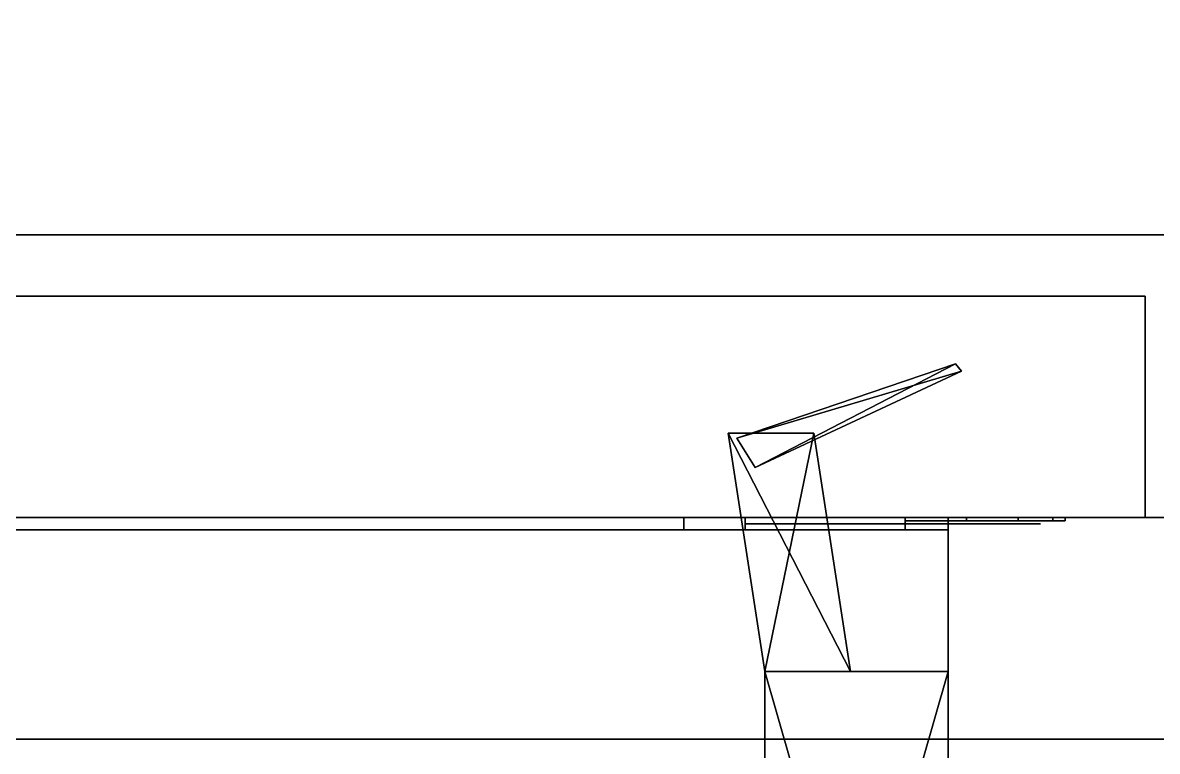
# Model space of a CAD drawing. Extents: x 0 to 4068, y -4475 to 0.
# Drawn here: x 2027.7 to 2120, y -3944 to -3884.8 of the extents above; entities that cross this region are included whole.
import ezdxf

# ---------------------------------------------------------------- set-up
doc = ezdxf.new("R2010")
doc.units = 0
for name, color, linetype in [('LAYER0', 7, 'CONTINUOUS'), ('LAYER102', 253, 'CONTINUOUS'), ('LAYER103', 28, 'CONTINUOUS'), ('LAYER104', 253, 'CONTINUOUS'), ('LAYER105', 253, 'CONTINUOUS'), ('LAYER106', 253, 'CONTINUOUS'), ('LAYER107', 253, 'CONTINUOUS'), ('LAYER109', 253, 'CONTINUOUS'), ('LAYER110', 7, 'CONTINUOUS'), ('LAYER111', 7, 'CONTINUOUS'), ('LAYER112', 7, 'CONTINUOUS'), ('LAYER115', 7, 'CONTINUOUS'), ('LAYER116', 45, 'CONTINUOUS'), ('LAYER118', 45, 'CONTINUOUS'), ('LAYER121', 45, 'CONTINUOUS'), ('LAYER122', 45, 'CONTINUOUS'), ('LAYER126', 45, 'CONTINUOUS'), ('LAYER127', 45, 'CONTINUOUS'), ('LAYER128', 253, 'CONTINUOUS'), ('LAYER130', 253, 'CONTINUOUS'), ('LAYER132', 253, 'CONTINUOUS'), ('LAYER133', 253, 'CONTINUOUS'), ('LAYER24', 2, 'CONTINUOUS'), ('LAYER31', 45, 'CONTINUOUS'), ('LAYER32', 45, 'CONTINUOUS'), ('LAYER33', 45, 'CONTINUOUS'), ('LAYER36', 45, 'CONTINUOUS'), ('LAYER43', 45, 'CONTINUOUS'), ('LAYER44', 45, 'CONTINUOUS'), ('LAYER45', 45, 'CONTINUOUS'), ('LAYER46', 45, 'CONTINUOUS'), ('LAYER5', 7, 'CONTINUOUS')]:
    doc.layers.add(name, color=color, linetype=linetype)

msp = doc.modelspace()

# ---------------------------------------------------------------- linework, layer by layer
at = {"layer": 'LAYER0', "invisible_edges": 1}
for points in [[(4068, 0), (0, -4475), (0, 0), (4068, 0)], [(0, -4475), (4068, 0), (4068, -4475), (0, -4475)]]:
    msp.add_3dface(points, dxfattribs=at)
at = {"layer": 'LAYER102'}
for points in [[(2085.818, -3918.544, 1802.348), (2103.591, -3912.5, 1802.348), (2087.308, -3920.925, 1802.348), (2085.818, -3918.544, 1802.348)], [(2103.591, -3912.5, 1813.652), (2085.818, -3918.544, 1813.652), (2104.082, -3913.077, 1813.652), (2103.591, -3912.5, 1813.652)], [(2085.818, -3918.544, 1802.348), (2103.591, -3912.5, 1813.652), (2103.591, -3912.5, 1802.348), (2085.818, -3918.544, 1802.348)], [(2085.818, -3918.544, 1813.652), (2103.591, -3912.5, 1813.652), (2085.818, -3918.544, 1802.348), (2085.818, -3918.544, 1813.652)], [(2085.818, -3918.544, 2256.348), (2103.591, -3912.5, 2256.348), (2087.308, -3920.925, 2256.348), (2085.818, -3918.544, 2256.348)], [(2103.591, -3912.5, 2267.652), (2085.818, -3918.544, 2267.652), (2104.082, -3913.077, 2267.652), (2103.591, -3912.5, 2267.652)], [(2085.818, -3918.544, 2256.348), (2103.591, -3912.5, 2267.652), (2103.591, -3912.5, 2256.348), (2085.818, -3918.544, 2256.348)], [(2085.818, -3918.544, 2267.652), (2103.591, -3912.5, 2267.652), (2085.818, -3918.544, 2256.348), (2085.818, -3918.544, 2267.652)], [(2085.818, -3918.544, 252.348), (2103.591, -3912.5, 252.348), (2087.308, -3920.925, 252.348), (2085.818, -3918.544, 252.348)], [(2103.591, -3912.5, 263.652), (2085.818, -3918.544, 263.652), (2104.082, -3913.077, 263.652), (2103.591, -3912.5, 263.652)], [(2085.818, -3918.544, 252.348), (2103.591, -3912.5, 263.652), (2103.591, -3912.5, 252.348), (2085.818, -3918.544, 252.348)], [(2085.818, -3918.544, 263.652), (2103.591, -3912.5, 263.652), (2085.818, -3918.544, 252.348), (2085.818, -3918.544, 263.652)], [(2085.818, -3918.544, 771.348), (2103.591, -3912.5, 771.348), (2087.308, -3920.925, 771.348), (2085.818, -3918.544, 771.348)], [(2103.591, -3912.5, 782.652), (2085.818, -3918.544, 782.652), (2104.082, -3913.077, 782.652), (2103.591, -3912.5, 782.652)], [(2085.818, -3918.544, 771.348), (2103.591, -3912.5, 782.652), (2103.591, -3912.5, 771.348), (2085.818, -3918.544, 771.348)], [(2085.818, -3918.544, 782.652), (2103.591, -3912.5, 782.652), (2085.818, -3918.544, 771.348), (2085.818, -3918.544, 782.652)], [(2087.308, -3920.925, 1802.348), (2103.591, -3912.5, 1802.348), (2104.082, -3913.077, 1802.348), (2087.308, -3920.925, 1802.348)], [(2087.308, -3920.925, 2256.348), (2103.591, -3912.5, 2256.348), (2104.082, -3913.077, 2256.348), (2087.308, -3920.925, 2256.348)], [(2087.308, -3920.925, 252.348), (2103.591, -3912.5, 252.348), (2104.082, -3913.077, 252.348), (2087.308, -3920.925, 252.348)], [(2087.308, -3920.925, 771.348), (2103.591, -3912.5, 771.348), (2104.082, -3913.077, 771.348), (2087.308, -3920.925, 771.348)], [(2104.082, -3913.077, 1813.652), (2085.818, -3918.544, 1813.652), (2087.308, -3920.925, 1813.652), (2104.082, -3913.077, 1813.652)], [(2104.082, -3913.077, 2267.652), (2085.818, -3918.544, 2267.652), (2087.308, -3920.925, 2267.652), (2104.082, -3913.077, 2267.652)], [(2104.082, -3913.077, 263.652), (2085.818, -3918.544, 263.652), (2087.308, -3920.925, 263.652), (2104.082, -3913.077, 263.652)], [(2104.082, -3913.077, 782.652), (2085.818, -3918.544, 782.652), (2087.308, -3920.925, 782.652), (2104.082, -3913.077, 782.652)], [(2095.042, -3937.5, 1801.217), (2085.094, -3918.135, 1801.217), (2092.058, -3918.135, 1801.217), (2095.042, -3937.5, 1801.217)], [(2088.079, -3937.5, 1801.217), (2085.094, -3918.135, 1801.217), (2095.042, -3937.5, 1801.217), (2088.079, -3937.5, 1801.217)], [(2085.094, -3918.135, 1814.783), (2088.079, -3937.5, 1814.783), (2092.058, -3918.135, 1814.783), (2085.094, -3918.135, 1814.783)], [(2088.079, -3937.5, 1801.217), (2085.094, -3918.135, 1814.783), (2085.094, -3918.135, 1801.217), (2088.079, -3937.5, 1801.217)], [(2088.079, -3937.5, 1814.783), (2085.094, -3918.135, 1814.783), (2088.079, -3937.5, 1801.217), (2088.079, -3937.5, 1814.783)], [(2095.042, -3937.5, 2255.217), (2085.094, -3918.135, 2255.217), (2092.058, -3918.135, 2255.217), (2095.042, -3937.5, 2255.217)], [(2088.079, -3937.5, 2255.217), (2085.094, -3918.135, 2255.217), (2095.042, -3937.5, 2255.217), (2088.079, -3937.5, 2255.217)], [(2085.094, -3918.135, 2268.783), (2088.079, -3937.5, 2268.783), (2092.058, -3918.135, 2268.783), (2085.094, -3918.135, 2268.783)], [(2088.079, -3937.5, 2255.217), (2085.094, -3918.135, 2268.783), (2085.094, -3918.135, 2255.217), (2088.079, -3937.5, 2255.217)], [(2088.079, -3937.5, 2268.783), (2085.094, -3918.135, 2268.783), (2088.079, -3937.5, 2255.217), (2088.079, -3937.5, 2268.783)], [(2095.042, -3937.5, 251.217), (2085.094, -3918.135, 251.217), (2092.058, -3918.135, 251.217), (2095.042, -3937.5, 251.217)], [(2088.079, -3937.5, 251.217), (2085.094, -3918.135, 251.217), (2095.042, -3937.5, 251.217), (2088.079, -3937.5, 251.217)], [(2085.094, -3918.135, 264.783), (2088.079, -3937.5, 264.783), (2092.058, -3918.135, 264.783), (2085.094, -3918.135, 264.783)], [(2088.079, -3937.5, 251.217), (2085.094, -3918.135, 264.783), (2085.094, -3918.135, 251.217), (2088.079, -3937.5, 251.217)], [(2088.079, -3937.5, 264.783), (2085.094, -3918.135, 264.783), (2088.079, -3937.5, 251.217), (2088.079, -3937.5, 264.783)], [(2095.042, -3937.5, 770.217), (2085.094, -3918.135, 770.217), (2092.058, -3918.135, 770.217), (2095.042, -3937.5, 770.217)], [(2088.079, -3937.5, 770.217), (2085.094, -3918.135, 770.217), (2095.042, -3937.5, 770.217), (2088.079, -3937.5, 770.217)], [(2085.094, -3918.135, 783.783), (2088.079, -3937.5, 783.783), (2092.058, -3918.135, 783.783), (2085.094, -3918.135, 783.783)], [(2088.079, -3937.5, 770.217), (2085.094, -3918.135, 783.783), (2085.094, -3918.135, 770.217), (2088.079, -3937.5, 770.217)], [(2088.079, -3937.5, 783.783), (2085.094, -3918.135, 783.783), (2088.079, -3937.5, 770.217), (2088.079, -3937.5, 783.783)], [(2092.058, -3918.135, 1814.783), (2088.079, -3937.5, 1814.783), (2095.042, -3937.5, 1814.783), (2092.058, -3918.135, 1814.783)], [(2092.058, -3918.135, 2268.783), (2088.079, -3937.5, 2268.783), (2095.042, -3937.5, 2268.783), (2092.058, -3918.135, 2268.783)], [(2092.058, -3918.135, 264.783), (2088.079, -3937.5, 264.783), (2095.042, -3937.5, 264.783), (2092.058, -3918.135, 264.783)], [(2092.058, -3918.135, 783.783), (2088.079, -3937.5, 783.783), (2095.042, -3937.5, 783.783), (2092.058, -3918.135, 783.783)], [(2103, -3989.5, 1801.217), (2088.079, -3937.5, 1801.217), (2103, -3937.5, 1801.217), (2103, -3989.5, 1801.217)], [(2088.079, -3989.5, 1801.217), (2088.079, -3937.5, 1801.217), (2103, -3989.5, 1801.217), (2088.079, -3989.5, 1801.217)], [(2103, -3937.5, 1814.783), (2088.079, -3989.5, 1814.783), (2103, -3989.5, 1814.783), (2103, -3937.5, 1814.783)], [(2088.079, -3937.5, 1814.783), (2088.079, -3989.5, 1814.783), (2103, -3937.5, 1814.783), (2088.079, -3937.5, 1814.783)], [(2088.079, -3989.5, 1801.217), (2088.079, -3937.5, 1814.783), (2088.079, -3937.5, 1801.217), (2088.079, -3989.5, 1801.217)], [(2088.079, -3989.5, 1814.783), (2088.079, -3937.5, 1814.783), (2088.079, -3989.5, 1801.217), (2088.079, -3989.5, 1814.783)], [(2103, -3989.5, 2255.217), (2088.079, -3937.5, 2255.217), (2103, -3937.5, 2255.217), (2103, -3989.5, 2255.217)], [(2088.079, -3989.5, 2255.217), (2088.079, -3937.5, 2255.217), (2103, -3989.5, 2255.217), (2088.079, -3989.5, 2255.217)], [(2103, -3937.5, 2268.783), (2088.079, -3989.5, 2268.783), (2103, -3989.5, 2268.783), (2103, -3937.5, 2268.783)], [(2088.079, -3937.5, 2268.783), (2088.079, -3989.5, 2268.783), (2103, -3937.5, 2268.783), (2088.079, -3937.5, 2268.783)], [(2088.079, -3989.5, 2255.217), (2088.079, -3937.5, 2268.783), (2088.079, -3937.5, 2255.217), (2088.079, -3989.5, 2255.217)], [(2088.079, -3989.5, 2268.783), (2088.079, -3937.5, 2268.783), (2088.079, -3989.5, 2255.217), (2088.079, -3989.5, 2268.783)], [(2103, -3989.5, 251.217), (2088.079, -3937.5, 251.217), (2103, -3937.5, 251.217), (2103, -3989.5, 251.217)], [(2088.079, -3989.5, 251.217), (2088.079, -3937.5, 251.217), (2103, -3989.5, 251.217), (2088.079, -3989.5, 251.217)], [(2103, -3937.5, 264.783), (2088.079, -3989.5, 264.783), (2103, -3989.5, 264.783), (2103, -3937.5, 264.783)], [(2088.079, -3937.5, 264.783), (2088.079, -3989.5, 264.783), (2103, -3937.5, 264.783), (2088.079, -3937.5, 264.783)], [(2088.079, -3989.5, 251.217), (2088.079, -3937.5, 264.783), (2088.079, -3937.5, 251.217), (2088.079, -3989.5, 251.217)], [(2088.079, -3989.5, 264.783), (2088.079, -3937.5, 264.783), (2088.079, -3989.5, 251.217), (2088.079, -3989.5, 264.783)], [(2103, -3989.5, 770.217), (2088.079, -3937.5, 770.217), (2103, -3937.5, 770.217), (2103, -3989.5, 770.217)], [(2088.079, -3989.5, 770.217), (2088.079, -3937.5, 770.217), (2103, -3989.5, 770.217), (2088.079, -3989.5, 770.217)], [(2103, -3937.5, 783.783), (2088.079, -3989.5, 783.783), (2103, -3989.5, 783.783), (2103, -3937.5, 783.783)], [(2088.079, -3937.5, 783.783), (2088.079, -3989.5, 783.783), (2103, -3937.5, 783.783), (2088.079, -3937.5, 783.783)], [(2088.079, -3989.5, 770.217), (2088.079, -3937.5, 783.783), (2088.079, -3937.5, 770.217), (2088.079, -3989.5, 770.217)], [(2088.079, -3989.5, 783.783), (2088.079, -3937.5, 783.783), (2088.079, -3989.5, 770.217), (2088.079, -3989.5, 783.783)]]:
    msp.add_3dface(points, dxfattribs=at)
at = {"layer": 'LAYER103'}
for points, invisible_edges in [([(2099.5, -3925.5, 1817), (2099.5, -3925.5, 1799), (2086.5, -3925.5, 1799), (2086.5, -3925.5, 1817)], 1), ([(2099.5, -3925.5, 2271), (2099.5, -3925.5, 2253), (2086.5, -3925.5, 2253), (2086.5, -3925.5, 2271)], 1), ([(2099.5, -3925.5, 267), (2099.5, -3925.5, 249), (2086.5, -3925.5, 249), (2086.5, -3925.5, 267)], 1), ([(2099.5, -3925.5, 786), (2099.5, -3925.5, 768), (2086.5, -3925.5, 768), (2086.5, -3925.5, 786)], 1), ([(2103.709, -3925.5, 1813.317), (2103.5, -3925.5, 1802.5), (2099.5, -3925.5, 1799), (2099.5, -3925.5, 1817)], 5), ([(2103.709, -3925.5, 2267.317), (2103.5, -3925.5, 2256.5), (2099.5, -3925.5, 2253), (2099.5, -3925.5, 2271)], 5), ([(2103.709, -3925.5, 263.317), (2103.5, -3925.5, 252.5), (2099.5, -3925.5, 249), (2099.5, -3925.5, 267)], 5), ([(2103.709, -3925.5, 782.317), (2103.5, -3925.5, 771.5), (2099.5, -3925.5, 768), (2099.5, -3925.5, 786)], 5), ([(2110.5, -3925.5, 1813.5), (2110.5, -3925.5, 1802.5), (2103.5, -3925.5, 1802.5), (2103.709, -3925.5, 1813.317)], 4), ([(2110.5, -3925.5, 2267.5), (2110.5, -3925.5, 2256.5), (2103.5, -3925.5, 2256.5), (2103.709, -3925.5, 2267.317)], 4), ([(2110.5, -3925.5, 263.5), (2110.5, -3925.5, 252.5), (2103.5, -3925.5, 252.5), (2103.709, -3925.5, 263.317)], 4), ([(2110.5, -3925.5, 782.5), (2110.5, -3925.5, 771.5), (2103.5, -3925.5, 771.5), (2103.709, -3925.5, 782.317)], 4)]:
    msp.add_3dface(points, dxfattribs=dict(at, invisible_edges=invisible_edges))
at = {"layer": 'LAYER104', "invisible_edges": 1}
for points in [[(1651.5, -3925, 1708), (2119, -3925, 2362), (1651.5, -3925, 2362), (1651.5, -3925, 1708)], [(2119, -3925, 2362), (1651.5, -3925, 1708), (2119, -3925, 1708), (2119, -3925, 2362)], [(1651.5, -3925, 158), (2119, -3925, 877), (1651.5, -3925, 877), (1651.5, -3925, 158)], [(2119, -3925, 877), (1651.5, -3925, 158), (2119, -3925, 158), (2119, -3925, 877)]]:
    msp.add_3dface(points, dxfattribs=at)
at = {"layer": 'LAYER105', "invisible_edges": 1}
for points in [[(1651.5, -3925, 1708), (2119, -3907, 1708), (2119, -3925, 1708), (1651.5, -3925, 1708)], [(2119, -3907, 1708), (1651.5, -3925, 1708), (1651.5, -3907, 1708), (2119, -3907, 1708)], [(1651.5, -3925, 158), (2119, -3907, 158), (2119, -3925, 158), (1651.5, -3925, 158)], [(2119, -3907, 158), (1651.5, -3925, 158), (1651.5, -3907, 158), (2119, -3907, 158)]]:
    msp.add_3dface(points, dxfattribs=at)
at = {"layer": 'LAYER106', "invisible_edges": 1}
for points in [[(2119, -3907, 1708), (2119, -3925, 2362), (2119, -3925, 1708), (2119, -3907, 1708)], [(2119, -3925, 2362), (2119, -3907, 1708), (2119, -3907, 2362), (2119, -3925, 2362)], [(2119, -3907, 158), (2119, -3925, 877), (2119, -3925, 158), (2119, -3907, 158)], [(2119, -3925, 877), (2119, -3907, 158), (2119, -3907, 877), (2119, -3925, 877)]]:
    msp.add_3dface(points, dxfattribs=at)
at = {"layer": 'LAYER107', "invisible_edges": 1}
for points in [[(1651.5, -3907, 2362), (2119, -3925, 2362), (2119, -3907, 2362), (1651.5, -3907, 2362)], [(2119, -3925, 2362), (1651.5, -3907, 2362), (1651.5, -3925, 2362), (2119, -3925, 2362)], [(1651.5, -3907, 877), (2119, -3925, 877), (2119, -3907, 877), (1651.5, -3907, 877)], [(2119, -3925, 877), (1651.5, -3907, 877), (1651.5, -3925, 877), (2119, -3925, 877)]]:
    msp.add_3dface(points, dxfattribs=at)
at = {"layer": 'LAYER109', "invisible_edges": 1}
for points in [[(2119, -3907, 1708), (1651.5, -3907, 2362), (2119, -3907, 2362), (2119, -3907, 1708)], [(1651.5, -3907, 2362), (2119, -3907, 1708), (1651.5, -3907, 1708), (1651.5, -3907, 2362)], [(2119, -3907, 158), (1651.5, -3907, 877), (2119, -3907, 877), (2119, -3907, 158)], [(1651.5, -3907, 877), (2119, -3907, 158), (1651.5, -3907, 158), (1651.5, -3907, 877)]]:
    msp.add_3dface(points, dxfattribs=at)
at = {"layer": 'LAYER110', "invisible_edges": 1}
for points in [[(1197, -4006, 861.5), (2103, -3926, 861.5), (2103, -4006, 861.5), (1197, -4006, 861.5)], [(2103, -3926, 861.5), (1197, -4006, 861.5), (1197, -3926, 861.5), (2103, -3926, 861.5)]]:
    msp.add_3dface(points, dxfattribs=at)
at = {"layer": 'LAYER111', "invisible_edges": 1}
for points in [[(2103, -4006, 879.5), (2103, -3926, 861.5), (2103, -3926, 879.5), (2103, -4006, 879.5)], [(2103, -3926, 861.5), (2103, -4006, 879.5), (2103, -4006, 861.5), (2103, -3926, 861.5)]]:
    msp.add_3dface(points, dxfattribs=at)
at = {"layer": 'LAYER112', "invisible_edges": 1}
for points in [[(1197, -3926, 879.5), (2103, -3926, 861.5), (1197, -3926, 861.5), (1197, -3926, 879.5)], [(2103, -3926, 861.5), (1197, -3926, 879.5), (2103, -3926, 879.5), (2103, -3926, 861.5)]]:
    msp.add_3dface(points, dxfattribs=at)
at = {"layer": 'LAYER115', "invisible_edges": 1}
for points in [[(1197, -3926, 879.5), (2103, -4006, 879.5), (2103, -3926, 879.5), (1197, -3926, 879.5)], [(2103, -4006, 879.5), (1197, -3926, 879.5), (1197, -4006, 879.5), (2103, -4006, 879.5)]]:
    msp.add_3dface(points, dxfattribs=at)
at = {"layer": 'LAYER116', "invisible_edges": 1}
for points in [[(1176, -4325, 880), (3495, -3902, 880), (3495, -4325, 880), (1176, -4325, 880)], [(3495, -3902, 880), (1176, -4325, 880), (1176, -3902, 880), (3495, -3902, 880)]]:
    msp.add_3dface(points, dxfattribs=at)
at = {"layer": 'LAYER118', "invisible_edges": 1}
for points in [[(1176, -3902, 898), (3495, -3902, 880), (1176, -3902, 880), (1176, -3902, 898)], [(3495, -3902, 880), (1176, -3902, 898), (3495, -3902, 898), (3495, -3902, 880)]]:
    msp.add_3dface(points, dxfattribs=at)
at = {"layer": 'LAYER121', "invisible_edges": 1}
for points in [[(1176, -3902, 898), (3495, -4325, 898), (3495, -3902, 898), (1176, -3902, 898)], [(3495, -4325, 898), (1176, -3902, 898), (1176, -4325, 898), (3495, -4325, 898)]]:
    msp.add_3dface(points, dxfattribs=at)
at = {"layer": 'LAYER122', "invisible_edges": 1}
for points in [[(1176, -3902, 1705), (3495, -4325, 1705), (3495, -3902, 1705), (1176, -3902, 1705)], [(3495, -4325, 1705), (1176, -3902, 1705), (1176, -4325, 1705), (3495, -4325, 1705)]]:
    msp.add_3dface(points, dxfattribs=at)
at = {"layer": 'LAYER126', "invisible_edges": 1}
for points in [[(3495, -3902, 1687), (1176, -3902, 1705), (3495, -3902, 1705), (3495, -3902, 1687)], [(1176, -3902, 1705), (3495, -3902, 1687), (1176, -3902, 1687), (1176, -3902, 1705)]]:
    msp.add_3dface(points, dxfattribs=at)
at = {"layer": 'LAYER127', "invisible_edges": 1}
for points in [[(1176, -4325, 1687), (3495, -3902, 1687), (3495, -4325, 1687), (1176, -4325, 1687)], [(3495, -3902, 1687), (1176, -4325, 1687), (1176, -3902, 1687), (3495, -3902, 1687)]]:
    msp.add_3dface(points, dxfattribs=at)
at = {"layer": 'LAYER128', "invisible_edges": 1}
for points in [[(1179, -3943, 2425), (3536, -3943, 2365), (3536, -3943, 2425), (1179, -3943, 2425)], [(3536, -3943, 2365), (1179, -3943, 2425), (1179, -3943, 2365), (3536, -3943, 2365)]]:
    msp.add_3dface(points, dxfattribs=at)
at = {"layer": 'LAYER130', "invisible_edges": 1}
for points in [[(1179, -3925, 2365), (3536, -3943, 2365), (1179, -3943, 2365), (1179, -3925, 2365)], [(3536, -3943, 2365), (1179, -3925, 2365), (3536, -3925, 2365), (3536, -3943, 2365)]]:
    msp.add_3dface(points, dxfattribs=at)
at = {"layer": 'LAYER132', "invisible_edges": 1}
for points in [[(3536, -3925, 2425), (1179, -3943, 2425), (3536, -3943, 2425), (3536, -3925, 2425)], [(1179, -3943, 2425), (3536, -3925, 2425), (1179, -3925, 2425), (1179, -3943, 2425)]]:
    msp.add_3dface(points, dxfattribs=at)
at = {"layer": 'LAYER133', "invisible_edges": 1}
for points in [[(1179, -3925, 2365), (3536, -3925, 2425), (3536, -3925, 2365), (1179, -3925, 2365)], [(3536, -3925, 2425), (1179, -3925, 2365), (1179, -3925, 2425), (3536, -3925, 2425)]]:
    msp.add_3dface(points, dxfattribs=at)
at = {"layer": 'LAYER24'}
for points in [[(2081.5, -3926, 1829), (2081.5, -3925, 1829), (2081.5, -3926, 1829)], [(2099.5, -3926, 1787), (2099.5, -3925, 1787), (2081.5, -3925, 1787), (2081.5, -3926, 1787)], [(2081.5, -3925, 1787), (2081.5, -3925, 1829), (2081.5, -3926, 1829), (2081.5, -3926, 1787)], [(2099.5, -3926, 1829), (2099.5, -3925, 1829), (2081.5, -3925, 1829), (2081.5, -3926, 1829)], [(2081.5, -3925, 1787), (2099.5, -3925, 1787), (2099.5, -3925, 1829), (2081.5, -3925, 1829)], [(2081.5, -3926, 2283), (2081.5, -3925, 2283), (2081.5, -3926, 2283)], [(2099.5, -3926, 2241), (2099.5, -3925, 2241), (2081.5, -3925, 2241), (2081.5, -3926, 2241)], [(2081.5, -3925, 2241), (2081.5, -3925, 2283), (2081.5, -3926, 2283), (2081.5, -3926, 2241)], [(2099.5, -3926, 2283), (2099.5, -3925, 2283), (2081.5, -3925, 2283), (2081.5, -3926, 2283)], [(2081.5, -3925, 2241), (2099.5, -3925, 2241), (2099.5, -3925, 2283), (2081.5, -3925, 2283)], [(2081.5, -3926, 279), (2081.5, -3925, 279), (2081.5, -3926, 279)], [(2099.5, -3926, 237), (2099.5, -3925, 237), (2081.5, -3925, 237), (2081.5, -3926, 237)], [(2081.5, -3925, 237), (2081.5, -3925, 279), (2081.5, -3926, 279), (2081.5, -3926, 237)], [(2099.5, -3926, 279), (2099.5, -3925, 279), (2081.5, -3925, 279), (2081.5, -3926, 279)], [(2081.5, -3925, 237), (2099.5, -3925, 237), (2099.5, -3925, 279), (2081.5, -3925, 279)], [(2081.5, -3926, 798), (2081.5, -3925, 798), (2081.5, -3926, 798)], [(2099.5, -3926, 756), (2099.5, -3925, 756), (2081.5, -3925, 756), (2081.5, -3926, 756)], [(2081.5, -3925, 756), (2081.5, -3925, 798), (2081.5, -3926, 798), (2081.5, -3926, 756)], [(2099.5, -3926, 798), (2099.5, -3925, 798), (2081.5, -3925, 798), (2081.5, -3926, 798)], [(2081.5, -3925, 756), (2099.5, -3925, 756), (2099.5, -3925, 798), (2081.5, -3925, 798)], [(2086.5, -3925, 1799), (2086.5, -3925, 1817), (2086.5, -3925, 1799)], [(2086.5, -3926, 1799), (2086.5, -3925, 1799), (2086.5, -3925, 1817), (2086.5, -3926, 1817)], [(2086.5, -3926, 1799), (2086.5, -3925, 1799), (2099.5, -3925, 1799), (2099.5, -3926, 1799)], [(2086.5, -3926, 1817), (2086.5, -3925, 1817), (2099.5, -3925, 1817), (2099.5, -3926, 1817)], [(2086.5, -3925, 2253), (2086.5, -3925, 2271), (2086.5, -3925, 2253)], [(2086.5, -3926, 2253), (2086.5, -3925, 2253), (2086.5, -3925, 2271), (2086.5, -3926, 2271)], [(2086.5, -3926, 2253), (2086.5, -3925, 2253), (2099.5, -3925, 2253), (2099.5, -3926, 2253)], [(2086.5, -3926, 2271), (2086.5, -3925, 2271), (2099.5, -3925, 2271), (2099.5, -3926, 2271)], [(2086.5, -3925, 249), (2086.5, -3925, 267), (2086.5, -3925, 249)], [(2086.5, -3926, 249), (2086.5, -3925, 249), (2086.5, -3925, 267), (2086.5, -3926, 267)], [(2086.5, -3926, 249), (2086.5, -3925, 249), (2099.5, -3925, 249), (2099.5, -3926, 249)], [(2086.5, -3926, 267), (2086.5, -3925, 267), (2099.5, -3925, 267), (2099.5, -3926, 267)], [(2086.5, -3925, 768), (2086.5, -3925, 786), (2086.5, -3925, 768)], [(2086.5, -3926, 768), (2086.5, -3925, 768), (2086.5, -3925, 786), (2086.5, -3926, 786)], [(2086.5, -3926, 768), (2086.5, -3925, 768), (2099.5, -3925, 768), (2099.5, -3926, 768)], [(2086.5, -3926, 786), (2086.5, -3925, 786), (2099.5, -3925, 786), (2099.5, -3926, 786)], [(2099.5, -3925, 1799), (2099.5, -3925, 1787), (2099.5, -3925, 1799)], [(2099.5, -3925, 1817), (2099.5, -3925, 1829), (2099.5, -3925, 1817)], [(2099.5, -3926, 1799), (2099.5, -3925, 1799), (2099.5, -3925, 1787), (2099.5, -3926, 1787)], [(2099.5, -3926, 1817), (2099.5, -3925, 1817), (2099.5, -3925, 1829), (2099.5, -3926, 1829)], [(2099.5, -3925, 2253), (2099.5, -3925, 2241), (2099.5, -3925, 2253)], [(2099.5, -3925, 2271), (2099.5, -3925, 2283), (2099.5, -3925, 2271)], [(2099.5, -3926, 2253), (2099.5, -3925, 2253), (2099.5, -3925, 2241), (2099.5, -3926, 2241)], [(2099.5, -3926, 2271), (2099.5, -3925, 2271), (2099.5, -3925, 2283), (2099.5, -3926, 2283)], [(2099.5, -3925, 249), (2099.5, -3925, 237), (2099.5, -3925, 249)], [(2099.5, -3925, 267), (2099.5, -3925, 279), (2099.5, -3925, 267)], [(2099.5, -3926, 249), (2099.5, -3925, 249), (2099.5, -3925, 237), (2099.5, -3926, 237)], [(2099.5, -3926, 267), (2099.5, -3925, 267), (2099.5, -3925, 279), (2099.5, -3926, 279)], [(2099.5, -3925, 768), (2099.5, -3925, 756), (2099.5, -3925, 768)], [(2099.5, -3925, 786), (2099.5, -3925, 798), (2099.5, -3925, 786)], [(2099.5, -3926, 768), (2099.5, -3925, 768), (2099.5, -3925, 756), (2099.5, -3926, 756)], [(2099.5, -3926, 786), (2099.5, -3925, 786), (2099.5, -3925, 798), (2099.5, -3926, 798)], [(2081.5, -3926, 1787), (2099.5, -3926, 1787), (2099.5, -3926, 1787), (2081.5, -3926, 1787)], [(2081.5, -3926, 1829), (2099.5, -3926, 1829), (2099.5, -3926, 1829), (2081.5, -3926, 1829)], [(2081.5, -3926, 2241), (2099.5, -3926, 2241), (2099.5, -3926, 2241), (2081.5, -3926, 2241)], [(2081.5, -3926, 2283), (2099.5, -3926, 2283), (2099.5, -3926, 2283), (2081.5, -3926, 2283)], [(2081.5, -3926, 237), (2099.5, -3926, 237), (2099.5, -3926, 237), (2081.5, -3926, 237)], [(2081.5, -3926, 279), (2099.5, -3926, 279), (2099.5, -3926, 279), (2081.5, -3926, 279)], [(2081.5, -3926, 756), (2099.5, -3926, 756), (2099.5, -3926, 756), (2081.5, -3926, 756)], [(2081.5, -3926, 798), (2099.5, -3926, 798), (2099.5, -3926, 798), (2081.5, -3926, 798)]]:
    msp.add_3dface(points, dxfattribs=at)
for points, invisible_edges in [([(2099.5, -3925.25, 1795), (2104.475, -3925.25, 1795.99), (2103.5, -3925.25, 1802.5), (2099.5, -3925.25, 1799)], 2), ([(2104.475, -3925.25, 1820.01), (2099.5, -3925.25, 1821), (2099.5, -3925.25, 1817), (2103.5, -3925.25, 1813.5)], 8), ([(2099.5, -3925.25, 2249), (2104.475, -3925.25, 2249.99), (2103.5, -3925.25, 2256.5), (2099.5, -3925.25, 2253)], 2), ([(2104.475, -3925.25, 2274.01), (2099.5, -3925.25, 2275), (2099.5, -3925.25, 2271), (2103.5, -3925.25, 2267.5)], 8), ([(2099.5, -3925.25, 245), (2104.475, -3925.25, 245.99), (2103.5, -3925.25, 252.5), (2099.5, -3925.25, 249)], 2), ([(2104.475, -3925.25, 270.01), (2099.5, -3925.25, 271), (2099.5, -3925.25, 267), (2103.5, -3925.25, 263.5)], 8), ([(2099.5, -3925.25, 764), (2104.475, -3925.25, 764.99), (2103.5, -3925.25, 771.5), (2099.5, -3925.25, 768)], 2), ([(2104.475, -3925.25, 789.01), (2099.5, -3925.25, 790), (2099.5, -3925.25, 786), (2103.5, -3925.25, 782.5)], 8), ([(2104.475, -3925.25, 1795.99), (2108.692, -3925.25, 1798.808), (2107, -3925.25, 1802.5), (2103.5, -3925.25, 1802.5)], 10), ([(2108.692, -3925.25, 1817.192), (2104.475, -3925.25, 1820.01), (2103.5, -3925.25, 1813.5), (2107, -3925.25, 1813.5)], 10), ([(2104.475, -3925.25, 2249.99), (2108.692, -3925.25, 2252.808), (2107, -3925.25, 2256.5), (2103.5, -3925.25, 2256.5)], 10), ([(2108.692, -3925.25, 2271.192), (2104.475, -3925.25, 2274.01), (2103.5, -3925.25, 2267.5), (2107, -3925.25, 2267.5)], 10), ([(2104.475, -3925.25, 245.99), (2108.692, -3925.25, 248.808), (2107, -3925.25, 252.5), (2103.5, -3925.25, 252.5)], 10), ([(2108.692, -3925.25, 267.192), (2104.475, -3925.25, 270.01), (2103.5, -3925.25, 263.5), (2107, -3925.25, 263.5)], 10), ([(2104.475, -3925.25, 764.99), (2108.692, -3925.25, 767.808), (2107, -3925.25, 771.5), (2103.5, -3925.25, 771.5)], 10), ([(2108.692, -3925.25, 786.192), (2104.475, -3925.25, 789.01), (2103.5, -3925.25, 782.5), (2107, -3925.25, 782.5)], 10), ([(2108.692, -3925.25, 1798.808), (2111.51, -3925.25, 1803.025), (2110.5, -3925.25, 1802.5), (2107, -3925.25, 1802.5)], 10), ([(2111.51, -3925.25, 1812.975), (2108.692, -3925.25, 1817.192), (2107, -3925.25, 1813.5), (2110.5, -3925.25, 1813.5)], 10), ([(2108.692, -3925.25, 2252.808), (2111.51, -3925.25, 2257.025), (2110.5, -3925.25, 2256.5), (2107, -3925.25, 2256.5)], 10), ([(2111.51, -3925.25, 2266.975), (2108.692, -3925.25, 2271.192), (2107, -3925.25, 2267.5), (2110.5, -3925.25, 2267.5)], 10), ([(2108.692, -3925.25, 248.808), (2111.51, -3925.25, 253.025), (2110.5, -3925.25, 252.5), (2107, -3925.25, 252.5)], 10), ([(2111.51, -3925.25, 262.975), (2108.692, -3925.25, 267.192), (2107, -3925.25, 263.5), (2110.5, -3925.25, 263.5)], 10), ([(2108.692, -3925.25, 767.808), (2111.51, -3925.25, 772.025), (2110.5, -3925.25, 771.5), (2107, -3925.25, 771.5)], 10), ([(2111.51, -3925.25, 781.975), (2108.692, -3925.25, 786.192), (2107, -3925.25, 782.5), (2110.5, -3925.25, 782.5)], 10), ([(2111.51, -3925.25, 1803.025), (2112.5, -3925.25, 1808), (2110.5, -3925.25, 1808), (2110.5, -3925.25, 1802.5)], 10), ([(2112.5, -3925.25, 1808), (2111.51, -3925.25, 1812.975), (2110.5, -3925.25, 1813.5), (2110.5, -3925.25, 1808)], 10), ([(2111.51, -3925.25, 2257.025), (2112.5, -3925.25, 2262), (2110.5, -3925.25, 2262), (2110.5, -3925.25, 2256.5)], 10), ([(2112.5, -3925.25, 2262), (2111.51, -3925.25, 2266.975), (2110.5, -3925.25, 2267.5), (2110.5, -3925.25, 2262)], 10), ([(2111.51, -3925.25, 253.025), (2112.5, -3925.25, 258), (2110.5, -3925.25, 258), (2110.5, -3925.25, 252.5)], 10), ([(2112.5, -3925.25, 258), (2111.51, -3925.25, 262.975), (2110.5, -3925.25, 263.5), (2110.5, -3925.25, 258)], 10), ([(2111.51, -3925.25, 772.025), (2112.5, -3925.25, 777), (2110.5, -3925.25, 777), (2110.5, -3925.25, 771.5)], 10), ([(2112.5, -3925.25, 777), (2111.51, -3925.25, 781.975), (2110.5, -3925.25, 782.5), (2110.5, -3925.25, 777)], 10), ([(2081.5, -3926, 1829), (2081.5, -3926, 1787), (2086.5, -3926, 1799), (2086.5, -3926, 1817)], 10), ([(2081.5, -3926, 1787), (2086.5, -3926, 1799), (2099.5, -3926, 1799), (2099.5, -3926, 1787)], 1), ([(2081.5, -3926, 1829), (2086.5, -3926, 1817), (2099.5, -3926, 1817), (2099.5, -3926, 1829)], 1), ([(2081.5, -3926, 2283), (2081.5, -3926, 2241), (2086.5, -3926, 2253), (2086.5, -3926, 2271)], 10), ([(2081.5, -3926, 2241), (2086.5, -3926, 2253), (2099.5, -3926, 2253), (2099.5, -3926, 2241)], 1), ([(2081.5, -3926, 2283), (2086.5, -3926, 2271), (2099.5, -3926, 2271), (2099.5, -3926, 2283)], 1), ([(2081.5, -3926, 279), (2081.5, -3926, 237), (2086.5, -3926, 249), (2086.5, -3926, 267)], 10), ([(2081.5, -3926, 237), (2086.5, -3926, 249), (2099.5, -3926, 249), (2099.5, -3926, 237)], 1), ([(2081.5, -3926, 279), (2086.5, -3926, 267), (2099.5, -3926, 267), (2099.5, -3926, 279)], 1), ([(2081.5, -3926, 798), (2081.5, -3926, 756), (2086.5, -3926, 768), (2086.5, -3926, 786)], 10), ([(2081.5, -3926, 756), (2086.5, -3926, 768), (2099.5, -3926, 768), (2099.5, -3926, 756)], 1), ([(2081.5, -3926, 798), (2086.5, -3926, 786), (2099.5, -3926, 786), (2099.5, -3926, 798)], 1)]:
    msp.add_3dface(points, dxfattribs=dict(at, invisible_edges=invisible_edges))
at = {"layer": 'LAYER31', "invisible_edges": 1}
for points in [[(2103, -4325, 2364), (1197, -3925, 2364), (1197, -4325, 2364), (2103, -4325, 2364)], [(1197, -3925, 2364), (2103, -4325, 2364), (2103, -3925, 2364), (1197, -3925, 2364)], [(1197, -4325, 1706), (2103, -3925, 1706), (2103, -4325, 1706), (1197, -4325, 1706)], [(2103, -3925, 1706), (1197, -4325, 1706), (1197, -3925, 1706), (2103, -3925, 1706)], [(1197, -4325, 156), (2103, -3925, 156), (2103, -4325, 156), (1197, -4325, 156)], [(2103, -3925, 156), (1197, -4325, 156), (1197, -3925, 156), (2103, -3925, 156)]]:
    msp.add_3dface(points, dxfattribs=at)
at = {"layer": 'LAYER32', "invisible_edges": 1}
for points in [[(2103, -4325, 2364), (2103, -3925, 2346), (2103, -3925, 2364), (2103, -4325, 2364)], [(2103, -3925, 2346), (2103, -4325, 2364), (2103, -4325, 2346), (2103, -3925, 2346)], [(2103, -4325, 1724), (2103, -3925, 1706), (2103, -3925, 1724), (2103, -4325, 1724)], [(2103, -3925, 1706), (2103, -4325, 1724), (2103, -4325, 1706), (2103, -3925, 1706)], [(2103, -4325, 174), (2103, -3925, 156), (2103, -3925, 174), (2103, -4325, 174)], [(2103, -3925, 156), (2103, -4325, 174), (2103, -4325, 156), (2103, -3925, 156)]]:
    msp.add_3dface(points, dxfattribs=at)
at = {"layer": 'LAYER33', "invisible_edges": 1}
for points in [[(2103, -3925, 2346), (1197, -3925, 2364), (2103, -3925, 2364), (2103, -3925, 2346)], [(1197, -3925, 2364), (2103, -3925, 2346), (1197, -3925, 2346), (1197, -3925, 2364)], [(1197, -3925, 1724), (2103, -3925, 1706), (1197, -3925, 1706), (1197, -3925, 1724)], [(2103, -3925, 1706), (1197, -3925, 1724), (2103, -3925, 1724), (2103, -3925, 1706)], [(1197, -3925, 174), (2103, -3925, 156), (1197, -3925, 156), (1197, -3925, 174)], [(2103, -3925, 156), (1197, -3925, 174), (2103, -3925, 174), (2103, -3925, 156)]]:
    msp.add_3dface(points, dxfattribs=at)
at = {"layer": 'LAYER36', "invisible_edges": 1}
for points in [[(2103, -3925, 2346), (1197, -4325, 2346), (1197, -3925, 2346), (2103, -3925, 2346)], [(1197, -4325, 2346), (2103, -3925, 2346), (2103, -4325, 2346), (1197, -4325, 2346)], [(1197, -3925, 1724), (2103, -4325, 1724), (2103, -3925, 1724), (1197, -3925, 1724)], [(2103, -4325, 1724), (1197, -3925, 1724), (1197, -4325, 1724), (2103, -4325, 1724)], [(1197, -3925, 174), (2103, -4325, 174), (2103, -3925, 174), (1197, -3925, 174)], [(2103, -4325, 174), (1197, -3925, 174), (1197, -4325, 174), (2103, -4325, 174)]]:
    msp.add_3dface(points, dxfattribs=at)
at = {"layer": 'LAYER43', "invisible_edges": 1}
for points in [[(2103, -4325, 2365), (2103, -3925, 1705), (2103, -4325, 1705), (2103, -4325, 2365)], [(2103, -3925, 1705), (2103, -4325, 2365), (2103, -3925, 2365), (2103, -3925, 1705)], [(2103, -4325, 880), (2103, -3925, 155), (2103, -4325, 155), (2103, -4325, 880)], [(2103, -3925, 155), (2103, -4325, 880), (2103, -3925, 880), (2103, -3925, 155)]]:
    msp.add_3dface(points, dxfattribs=at)
at = {"layer": 'LAYER44', "invisible_edges": 1}
for points in [[(2121, -4325, 1705), (2103, -3925, 1705), (2121, -3925, 1705), (2121, -4325, 1705)], [(2103, -3925, 1705), (2121, -4325, 1705), (2103, -4325, 1705), (2103, -3925, 1705)], [(2121, -4325, 155), (2103, -3925, 155), (2121, -3925, 155), (2121, -4325, 155)], [(2103, -3925, 155), (2121, -4325, 155), (2103, -4325, 155), (2103, -3925, 155)]]:
    msp.add_3dface(points, dxfattribs=at)
at = {"layer": 'LAYER45', "invisible_edges": 1}
for points in [[(2121, -3925, 2365), (2103, -3925, 1705), (2103, -3925, 2365), (2121, -3925, 2365)], [(2103, -3925, 1705), (2121, -3925, 2365), (2121, -3925, 1705), (2103, -3925, 1705)], [(2121, -3925, 880), (2103, -3925, 155), (2103, -3925, 880), (2121, -3925, 880)], [(2103, -3925, 155), (2121, -3925, 880), (2121, -3925, 155), (2103, -3925, 155)]]:
    msp.add_3dface(points, dxfattribs=at)
at = {"layer": 'LAYER46', "invisible_edges": 1}
for points in [[(2103, -4325, 2365), (2121, -3925, 2365), (2103, -3925, 2365), (2103, -4325, 2365)], [(2121, -3925, 2365), (2103, -4325, 2365), (2121, -4325, 2365), (2121, -3925, 2365)], [(2103, -4325, 880), (2121, -3925, 880), (2103, -3925, 880), (2103, -4325, 880)], [(2121, -3925, 880), (2103, -4325, 880), (2121, -4325, 880), (2121, -3925, 880)]]:
    msp.add_3dface(points, dxfattribs=at)
at = {"layer": 'LAYER5', "invisible_edges": 1}
for points in [[(4068, -4475, 5), (0, 0, 5), (0, -4475, 5), (4068, -4475, 5)], [(0, 0, 5), (4068, -4475, 5), (4068, 0, 5), (0, 0, 5)]]:
    msp.add_3dface(points, dxfattribs=at)

# ---------------------------------------------------------------- meshes
at = {"layer": 'LAYER24'}
mesh = msp.add_polymesh((2, 9), dxfattribs=at)
for k, corner in enumerate([(2099.5, -3925.25, 1795), (2104.475, -3925.25, 1795.99), (2108.692, -3925.25, 1798.808), (2111.51, -3925.25, 1803.025), (2112.5, -3925.25, 1808), (2111.51, -3925.25, 1812.975), (2108.692, -3925.25, 1817.192), (2104.475, -3925.25, 1820.01), (2099.5, -3925.25, 1821), (2099.5, -3925, 1795), (2104.475, -3925, 1795.99), (2108.692, -3925, 1798.808), (2111.51, -3925, 1803.025), (2112.5, -3925, 1808), (2111.51, -3925, 1812.975), (2108.692, -3925, 1817.192), (2104.475, -3925, 1820.01), (2099.5, -3925, 1821)]):
    mesh.set_mesh_vertex(divmod(k, 9), corner)
mesh = msp.add_polymesh((2, 9), dxfattribs=at)
for k, corner in enumerate([(2099.5, -3925.25, 2249), (2104.475, -3925.25, 2249.99), (2108.692, -3925.25, 2252.808), (2111.51, -3925.25, 2257.025), (2112.5, -3925.25, 2262), (2111.51, -3925.25, 2266.975), (2108.692, -3925.25, 2271.192), (2104.475, -3925.25, 2274.01), (2099.5, -3925.25, 2275), (2099.5, -3925, 2249), (2104.475, -3925, 2249.99), (2108.692, -3925, 2252.808), (2111.51, -3925, 2257.025), (2112.5, -3925, 2262), (2111.51, -3925, 2266.975), (2108.692, -3925, 2271.192), (2104.475, -3925, 2274.01), (2099.5, -3925, 2275)]):
    mesh.set_mesh_vertex(divmod(k, 9), corner)
mesh = msp.add_polymesh((2, 9), dxfattribs=at)
for k, corner in enumerate([(2099.5, -3925.25, 245), (2104.475, -3925.25, 245.99), (2108.692, -3925.25, 248.808), (2111.51, -3925.25, 253.025), (2112.5, -3925.25, 258), (2111.51, -3925.25, 262.975), (2108.692, -3925.25, 267.192), (2104.475, -3925.25, 270.01), (2099.5, -3925.25, 271), (2099.5, -3925, 245), (2104.475, -3925, 245.99), (2108.692, -3925, 248.808), (2111.51, -3925, 253.025), (2112.5, -3925, 258), (2111.51, -3925, 262.975), (2108.692, -3925, 267.192), (2104.475, -3925, 270.01), (2099.5, -3925, 271)]):
    mesh.set_mesh_vertex(divmod(k, 9), corner)
mesh = msp.add_polymesh((2, 9), dxfattribs=at)
for k, corner in enumerate([(2099.5, -3925.25, 764), (2104.475, -3925.25, 764.99), (2108.692, -3925.25, 767.808), (2111.51, -3925.25, 772.025), (2112.5, -3925.25, 777), (2111.51, -3925.25, 781.975), (2108.692, -3925.25, 786.192), (2104.475, -3925.25, 789.01), (2099.5, -3925.25, 790), (2099.5, -3925, 764), (2104.475, -3925, 764.99), (2108.692, -3925, 767.808), (2111.51, -3925, 772.025), (2112.5, -3925, 777), (2111.51, -3925, 781.975), (2108.692, -3925, 786.192), (2104.475, -3925, 789.01), (2099.5, -3925, 790)]):
    mesh.set_mesh_vertex(divmod(k, 9), corner)

doc.saveas('drawing.dxf')
